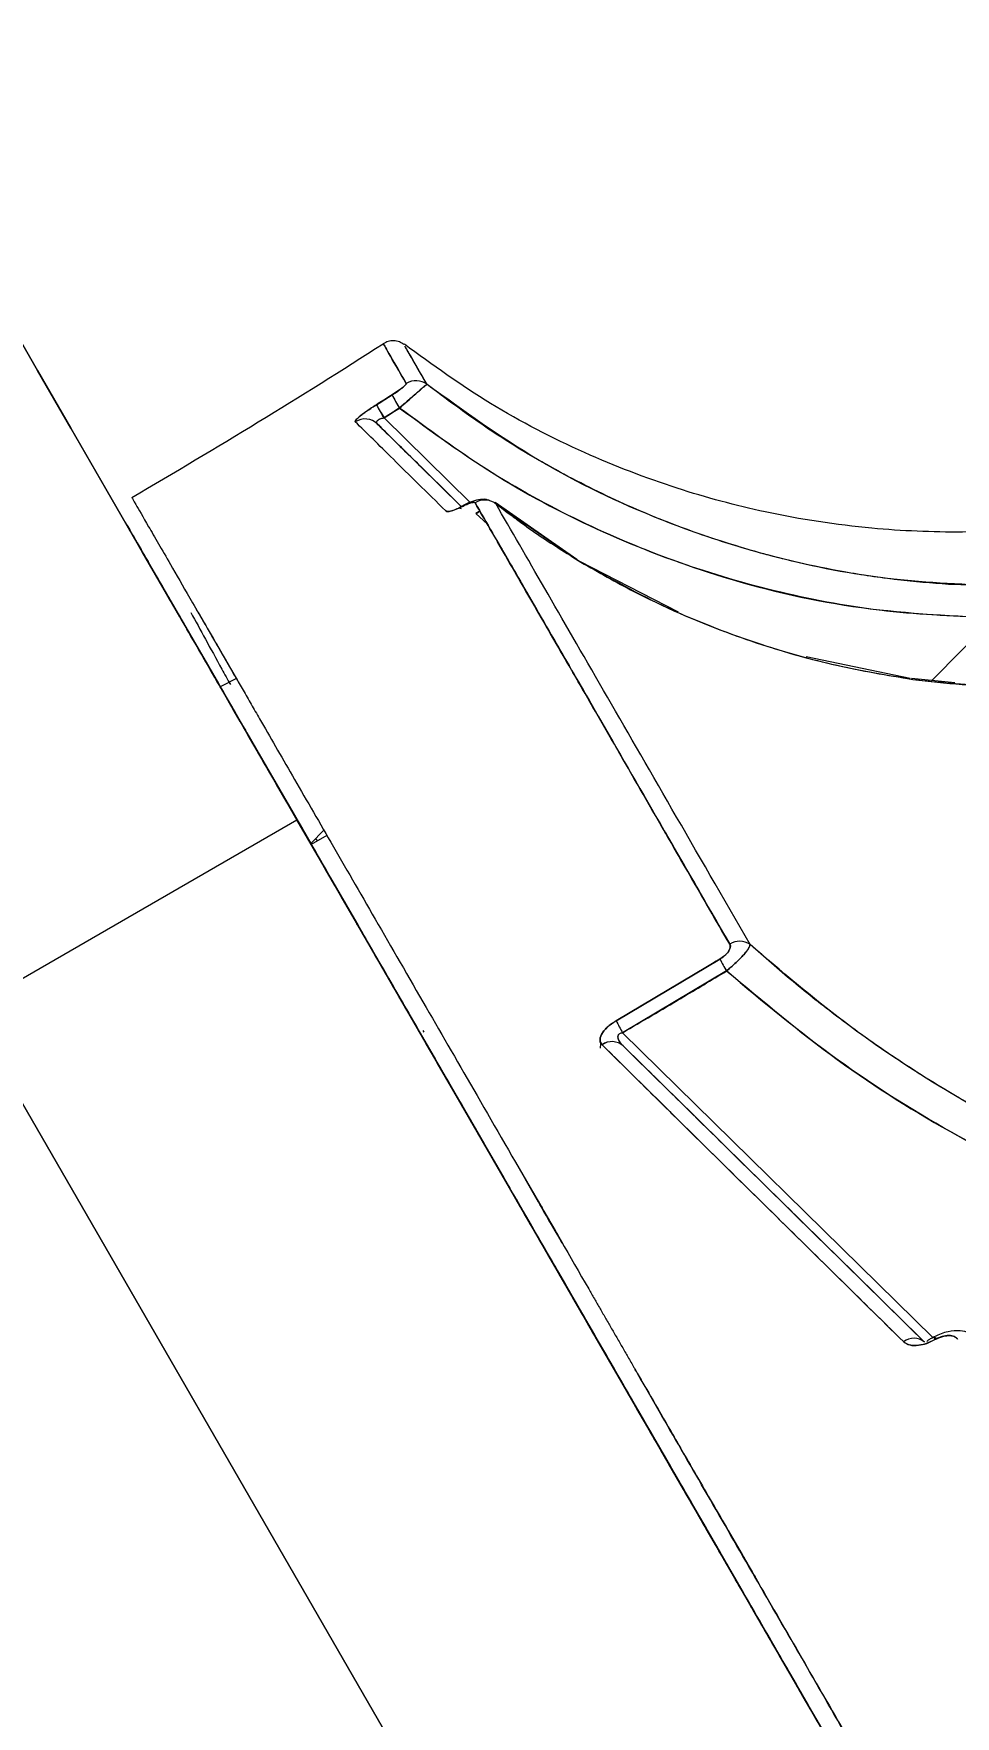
# Model space of a CAD drawing. Header units: millimetres. Extents: x -5713 to 5719, y -6024 to 5481.
# Drawn here: x 1349.4 to 1400.3, y 1042.3 to 1135.3 of the extents above; entities that cross this region are included whole.
import ezdxf

# ---------------------------------------------------------------- set-up
doc = ezdxf.new("R2010")
doc.units = ezdxf.units.MM
for name, color, linetype in [('DIKOM_ОБЪЕКТ', 7, 'Continuous'), ('DIKOM_РАЗМЕР_ЗОНА', 7, 'Continuous'), ('DIKOM_РАЗМЕР_ОБЪЕКТА', 7, 'Continuous')]:
    doc.layers.add(name, color=color, linetype=linetype)
doc.styles.add('style1', font='arial.ttf', dxfattribs={"width": 0.8})
doc.dimstyles.new('1-50', dxfattribs={"dimtxt": 300, "dimasz": 200, "dimexe": 100, "dimexo": 0, "dimgap": 100, "dimtad": 1, "dimdec": 0, "dimtxsty": 'style1', "dimcen": 0, "dimclrd": 7, "dimclre": 7, "dimadec": 1, "dimazin": 2, "dimtfac": 1, "dimtdec": 0, "dimtmove": 1, "dimatfit": 3, "dimfxl": 0, "dimlwd": 25, "dimlwe": 18, "dimarcsym": 0})

# ---------------------------------------------------------------- blocks, each defined once
blk = doc.blocks.new('*D16')
at = {"layer": 'Defpoints', "color": 0, "transparency": 16777216}
for p in [(2713.819, 2377.666), (-3598.036, -60.301), (-3598.036, -5183.864)]:
    blk.add_point(p, dxfattribs=at)
at = {"layer": 'DIKOM_РАЗМЕР_ОБЪЕКТА', "color": 7, "lineweight": 18, "transparency": 16777216}
for p, q in [((2713.819, 2377.666), (2713.819, -5283.864)), ((-3598.036, -60.301), (-3598.036, -5283.864))]:
    blk.add_line(p, q, dxfattribs=at)
at = {"layer": 'DIKOM_РАЗМЕР_ОБЪЕКТА', "color": 7, "lineweight": 25, "transparency": 16777216}
blk.add_line((2513.819, -5183.864), (-3398.036, -5183.864), dxfattribs=at)
at = {"layer": 'DIKOM_РАЗМЕР_ОБЪЕКТА', "color": 7, "transparency": 16777216}
for points in [[(-3398.036, -5150.531), (-3398.036, -5217.197), (-3598.036, -5183.864)], [(2513.819, -5150.531), (2513.819, -5217.197), (2713.819, -5183.864)]]:
    blk.add_solid(points, dxfattribs=at)
at = {"layer": 'DIKOM_РАЗМЕР_ОБЪЕКТА', "color": 0, "transparency": 16777216, "insert": (-444.935, -4930.59), "char_height": 300, "attachment_point": 5, "style": 'style1'}
blk.add_mtext('6300', dxfattribs=at)
blk = doc.blocks.new('*D15')
at = {"layer": 'Defpoints', "color": 0, "transparency": 16777216}
for p in [(-612.277, 3980.944), (4699.874, 3980.944), (684.191, -2271.385)]:
    blk.add_point(p, dxfattribs=at)
at = {"layer": 'DIKOM_РАЗМЕР_ОБЪЕКТА', "color": 7, "lineweight": 18, "transparency": 16777216}
for p, q in [((-612.277, 3980.944), (4799.874, 3980.944)), ((684.191, -2271.385), (4799.874, -2271.385))]:
    blk.add_line(p, q, dxfattribs=at)
at = {"layer": 'DIKOM_РАЗМЕР_ОБЪЕКТА', "color": 7, "lineweight": 25, "transparency": 16777216}
blk.add_line((4699.874, -2071.385), (4699.874, 3780.944), dxfattribs=at)
at = {"layer": 'DIKOM_РАЗМЕР_ОБЪЕКТА', "color": 7, "transparency": 16777216}
for points in [[(4666.541, 3780.944), (4733.208, 3780.944), (4699.874, 3980.944)], [(4666.541, -2071.385), (4733.208, -2071.385), (4699.874, -2271.385)]]:
    blk.add_solid(points, dxfattribs=at)
at = {"layer": 'DIKOM_РАЗМЕР_ОБЪЕКТА', "color": 0, "transparency": 16777216, "insert": (4446.702, 2209.877), "char_height": 300, "attachment_point": 5, "rotation": 90, "style": 'style1'}
blk.add_mtext('6250', dxfattribs=at)
blk = doc.blocks.new('*D14')
at = {"layer": 'Defpoints', "color": 0, "transparency": 16777216}
for p in [(3820.874, 1133.893), (-5713.043, -129.053), (3820.874, -5924.393)]:
    blk.add_point(p, dxfattribs=at)
at = {"layer": 'DIKOM_РАЗМЕР_ЗОНА', "color": 7, "lineweight": 18, "transparency": 16777216}
for p, q in [((3820.874, 1133.893), (3820.874, -6024.393)), ((-5713.043, -129.053), (-5713.043, -6024.393))]:
    blk.add_line(p, q, dxfattribs=at)
at = {"layer": 'DIKOM_РАЗМЕР_ЗОНА', "color": 7, "lineweight": 25, "transparency": 16777216}
blk.add_line((-5513.043, -5924.393), (3620.874, -5924.393), dxfattribs=at)
at = {"layer": 'DIKOM_РАЗМЕР_ЗОНА', "color": 7, "transparency": 16777216}
for points in [[(-5513.043, -5891.059), (-5513.043, -5957.726), (-5713.043, -5924.393)], [(3620.874, -5891.059), (3620.874, -5957.726), (3820.874, -5924.393)]]:
    blk.add_solid(points, dxfattribs=at)
at = {"layer": 'DIKOM_РАЗМЕР_ЗОНА', "color": 0, "transparency": 16777216, "insert": (-409.496, -5671.221), "char_height": 300, "attachment_point": 5, "style": 'style1'}
blk.add_mtext('9600', dxfattribs=at)
blk = doc.blocks.new('*D13')
at = {"layer": 'Defpoints', "color": 0, "transparency": 16777216}
for p in [(-612.242, 5480.945), (971.689, -4271.385), (5619.374, -4271.385)]:
    blk.add_point(p, dxfattribs=at)
at = {"layer": 'DIKOM_РАЗМЕР_ЗОНА', "color": 7, "lineweight": 18, "transparency": 16777216}
for p, q in [((-612.242, 5480.945), (5719.374, 5480.945)), ((971.689, -4271.385), (5719.374, -4271.385))]:
    blk.add_line(p, q, dxfattribs=at)
at = {"layer": 'DIKOM_РАЗМЕР_ЗОНА', "color": 7, "lineweight": 25, "transparency": 16777216}
blk.add_line((5619.374, 5280.945), (5619.374, -4071.385), dxfattribs=at)
at = {"layer": 'DIKOM_РАЗМЕР_ЗОНА', "color": 7, "transparency": 16777216}
for points in [[(5586.041, 5280.945), (5652.708, 5280.945), (5619.374, 5480.945)], [(5586.041, -4071.385), (5652.708, -4071.385), (5619.374, -4271.385)]]:
    blk.add_solid(points, dxfattribs=at)
at = {"layer": 'DIKOM_РАЗМЕР_ЗОНА', "color": 0, "transparency": 16777216, "insert": (5366.202, 2209.877), "char_height": 300, "attachment_point": 5, "rotation": 90, "style": 'style1'}
blk.add_mtext('9750', dxfattribs=at)

msp = doc.modelspace()

# ---------------------------------------------------------------- linework, layer by layer
at = {"layer": 'DIKOM_ОБЪЕКТ', "color": 7, "linetype": 'Continuous', "lineweight": 15}
for p, q in [((1370.753, 1038.073), (1320.753, 1124.675)), ((1369.199, 1115.36), (1369.544, 1115.589)), ((1369.5, 1115.559), (1369.199, 1115.36)), ((1369.199, 1115.36), (1368.34, 1114.819)), ((1368.34, 1114.819), (1369.199, 1115.36)), ((1368.34, 1114.819), (1368.634, 1115.004)), ((1368.755, 1114.094), (1369.616, 1114.637)), ((1369.616, 1114.636), (1368.755, 1114.094)), ((1368.968, 1115.214), (1369.199, 1115.36)), ((1369.616, 1114.637), (1369.322, 1114.451)), ((1369.604, 1114.657), (1369.616, 1114.637)), ((1373.044, 1109.178), (1368.394, 1113.748)), ((1373.044, 1109.178), (1368.394, 1113.748)), ((1368.986, 1114.24), (1368.755, 1114.094)), ((1368.755, 1114.094), (1373.516, 1109.416)), ((1368.755, 1114.094), (1368.755, 1114.094)), ((1374.882, 1109.386), (1374.839, 1109.405)), ((1374.87, 1109.373), (1374.936, 1109.349)), ((1379.41, 1106.265), (1374.892, 1109.404)), ((1374.936, 1109.349), (1379.644, 1106.115)), ((1374.021, 1108.92), (1373.84, 1108.797)), ((1374.473, 1108.208), (1373.84, 1108.797)), ((1374.463, 1108.226), (1373.84, 1108.797)), ((1373.883, 1108.828), (1374.048, 1108.946)), ((1374.016, 1108.924), (1374.02, 1108.92)), ((1375.053, 1107.204), (1375.053, 1107.204)), ((1385.033, 1103.356), (1379.577, 1106.149)), ((1379.63, 1106.134), (1379.644, 1106.115)), ((1358.412, 1103.444), (1358.381, 1103.497)), ((1399.055, 1099.568), (1402.464, 1103.037)), ((1397.854, 1099.688), (1392.102, 1100.879)), ((1360.592, 1099.674), (1359.701, 1099.217)), ((1380.54, 1099.638), (1380.539, 1099.638)), ((1380.539, 1099.638), (1380.539, 1099.638)), ((1400.322, 1099.439), (1397.925, 1099.683)), ((1345.753, 1081.374), (1363.939, 1091.874)), ((1763.939, 399.054), (1363.939, 1091.874)), ((1384.197, 1091.357), (1384.197, 1091.357)), ((1385.037, 1091.843), (1385.038, 1091.843)), ((1364.701, 1090.557), (1365.442, 1091.311)), ((1364.701, 1090.557), (1365.442, 1091.311)), ((1365.434, 1091.303), (1364.701, 1090.557)), ((1365.592, 1091.008), (1364.728, 1090.509)), ((1364.973, 1090.834), (1365.051, 1090.696)), ((1381.592, 1080.759), (1387.326, 1084.164)), ((1387.326, 1084.165), (1381.593, 1080.76)), ((1387.187, 1084.081), (1387.326, 1084.165)), ((1381.948, 1080.099), (1387.695, 1083.512)), ((1387.695, 1083.511), (1381.948, 1080.098)), ((1345.753, 1081.374), (1745.753, 388.554)), ((1369.927, 1081.506), (1370.755, 1080.072)), ((1370.528, 1080.463), (1370.76, 1080.061)), ((1370.905, 1080.225), (1370.961, 1080.124)), ((1381.593, 1080.76), (1381.77, 1080.864)), ((1370.754, 1080.071), (1371.599, 1078.607)), ((1370.754, 1080.071), (1371.464, 1078.842)), ((1371.21, 1079.284), (1382.224, 1060.207)), ((1371.244, 1079.223), (1372.162, 1077.633)), ((1380.721, 1079.25), (1380.738, 1079.498)), ((1384.879, 1075.422), (1380.813, 1079.426)), ((1381.949, 1080.098), (1381.948, 1080.099)), ((1381.948, 1080.098), (1399.106, 1063.238)), ((1398.642, 1062.992), (1381.983, 1079.363)), ((1398.642, 1062.992), (1381.983, 1079.363)), ((1377.303, 1070.724), (1376.555, 1072.02)), ((1382.678, 1059.42), (1383.523, 1057.956)), ((1382.679, 1059.419), (1388.485, 1049.363)), ((1383.593, 1057.834), (1383.133, 1058.631)), ((1384.149, 1056.872), (1384.477, 1056.303)), ((1389.349, 1049.861), (1388.479, 1051.367)), ((1388.479, 1051.367), (1389.349, 1049.861)), ((1389.353, 1049.863), (1388.482, 1051.37)), ((1389.348, 1049.861), (1389.352, 1049.863)), ((1389.352, 1049.863), (1389.352, 1049.863))]:
    msp.add_line(p, q, dxfattribs=at)
at = {"layer": 'DIKOM_ОБЪЕКТ', "color": 7, "linetype": 'Continuous', "lineweight": 15, "flags": 128}
for points in [[(1363.939, 1091.874), (1361.76, 1095.648), (1359.598, 1099.393), (1357.469, 1103.081), (1355.389, 1106.684), (1353.374, 1110.174), (1351.439, 1113.525), (1349.6, 1116.71), (1347.87, 1119.707), (1346.262, 1122.493), (1344.788, 1125.045), (1343.461, 1127.344), (1342.289, 1129.374), (1341.282, 1131.118), (1340.447, 1132.564), (1339.791, 1133.7), (1339.319, 1134.517), (1339.035, 1135.01), (1338.939, 1135.175)], [(1338.94, 1135.177), (1339.035, 1135.013), (1339.319, 1134.519), (1339.791, 1133.702), (1340.447, 1132.566), (1341.282, 1131.12), (1342.289, 1129.376), (1343.461, 1127.346), (1344.788, 1125.047), (1346.262, 1122.495), (1347.87, 1119.71), (1349.6, 1116.713), (1351.44, 1113.527), (1353.374, 1110.176), (1355.389, 1106.686), (1357.469, 1103.083), (1359.598, 1099.395), (1361.761, 1095.65), (1363.94, 1091.876)], [(1369.199, 1115.36), (1369.211, 1115.33), (1369.225, 1115.302)], [(1369.616, 1114.637), (1369.534, 1114.771), (1369.475, 1114.867)], [(1368.755, 1114.094), (1368.672, 1114.229), (1368.615, 1114.324)], [(1373.122, 1109.211), (1373.172, 1109.268), (1373.205, 1109.284)], [(1373.205, 1109.284), (1373.172, 1109.268), (1373.122, 1109.211)], [(1360.256, 1098.254), (1360.081, 1098.558), (1359.797, 1099.051), (1359.701, 1099.217), (1359.797, 1099.051), (1360.081, 1098.558), (1360.543, 1097.757), (1361.165, 1096.68), (1361.923, 1095.368), (1362.787, 1093.871), (1363.725, 1092.246), (1364.701, 1090.557)], [(1364.701, 1090.557), (1363.754, 1092.196), (1362.842, 1093.776), (1361.997, 1095.239), (1361.25, 1096.533), (1360.628, 1097.611), (1360.152, 1098.435), (1359.842, 1098.973), (1359.706, 1099.207), (1359.751, 1099.129), (1359.976, 1098.741), (1360.37, 1098.057), (1360.922, 1097.102), (1361.61, 1095.91), (1362.409, 1094.525), (1363.292, 1092.997), (1364.225, 1091.38), (1364.701, 1090.557)], [(1364.701, 1090.557), (1363.765, 1092.177), (1362.87, 1093.727), (1362.056, 1095.138), (1361.356, 1096.349), (1360.803, 1097.307), (1360.421, 1097.97), (1360.225, 1098.308), (1360.225, 1098.308), (1360.421, 1097.97), (1360.803, 1097.307), (1361.356, 1096.349), (1362.056, 1095.138), (1362.87, 1093.727), (1363.765, 1092.177), (1364.701, 1090.557)], [(1361.94, 1095.34), (1361.99, 1095.253), (1362.208, 1094.876), (1362.579, 1094.232), (1363.072, 1093.379), (1363.642, 1092.392), (1364.238, 1091.36), (1364.728, 1090.51)], [(1363.939, 1091.874), (1363.35, 1092.895), (1362.813, 1093.825), (1362.376, 1094.582), (1362.078, 1095.099), (1361.945, 1095.328), (1361.99, 1095.251), (1362.207, 1094.874), (1362.579, 1094.23), (1363.072, 1093.377), (1363.641, 1092.39), (1364.237, 1091.358), (1364.807, 1090.371), (1365.3, 1089.518), (1365.671, 1088.874), (1365.889, 1088.497), (1365.934, 1088.42), (1365.801, 1088.649), (1365.503, 1089.166), (1365.066, 1089.923), (1364.529, 1090.853), (1363.939, 1091.874)], [(1364.728, 1090.509), (1364.819, 1090.351), (1365.085, 1089.891), (1365.504, 1089.164), (1366.043, 1088.231), (1366.658, 1087.167), (1367.298, 1086.057), (1367.913, 1084.993), (1368.451, 1084.06), (1368.871, 1083.334), (1369.137, 1082.873), (1369.228, 1082.715)], [(1366.317, 1087.757), (1366.043, 1088.231), (1365.504, 1089.164), (1365.085, 1089.891), (1364.819, 1090.351), (1364.728, 1090.509)], [(1366.978, 1086.612), (1366.388, 1087.633), (1365.851, 1088.563), (1365.414, 1089.32), (1365.116, 1089.837), (1364.984, 1090.066), (1365.028, 1089.989), (1365.246, 1089.612), (1365.618, 1088.968), (1366.11, 1088.115), (1366.326, 1087.741)], [(1366.12, 1088.098), (1365.895, 1088.487), (1365.76, 1088.722), (1365.805, 1088.643), (1366.029, 1088.255), (1366.424, 1087.571), (1366.976, 1086.616), (1367.591, 1085.551)], [(1368.966, 1083.168), (1368.924, 1083.241), (1368.109, 1084.652), (1367.41, 1085.863), (1366.857, 1086.821), (1366.596, 1087.273)], [(1366.655, 1087.171), (1366.857, 1086.821), (1367.41, 1085.863), (1367.664, 1085.424)], [(1369.034, 1083.05), (1368.871, 1083.334), (1368.552, 1083.886)], [(1369.228, 1082.715), (1369.779, 1081.761), (1370.754, 1080.072)], [(1370.754, 1080.072), (1371.73, 1078.382), (1372.668, 1076.757), (1373.532, 1075.26), (1374.29, 1073.948), (1374.912, 1072.871), (1375.374, 1072.071), (1375.658, 1071.578), (1375.754, 1071.411), (1375.658, 1071.578), (1375.565, 1071.739)], [(1373.596, 1075.149), (1373.845, 1074.718), (1374.533, 1073.526), (1375.084, 1072.571), (1375.479, 1071.887), (1375.703, 1071.499), (1375.749, 1071.421), (1375.613, 1071.655), (1375.302, 1072.193), (1374.827, 1073.017), (1374.205, 1074.095), (1373.458, 1075.389), (1372.613, 1076.852), (1371.701, 1078.432), (1370.754, 1080.071)], [(1388.507, 1049.322), (1388.468, 1049.391), (1386.525, 1052.755), (1384.749, 1055.831), (1383.142, 1058.615), (1381.704, 1061.105), (1380.438, 1063.299), (1379.344, 1065.194), (1378.423, 1066.789), (1377.677, 1068.082), (1377.105, 1069.071), (1376.709, 1069.757), (1376.489, 1070.139), (1376.445, 1070.215), (1376.577, 1069.986), (1376.885, 1069.453), (1377.369, 1068.615), (1378.028, 1067.473), (1378.862, 1066.029), (1379.869, 1064.284), (1381.05, 1062.24), (1382.255, 1060.152)], [(1378.235, 1067.115), (1378.058, 1067.42), (1377.774, 1067.912), (1377.678, 1068.079), (1377.774, 1067.912), (1378.058, 1067.42), (1378.521, 1066.619), (1379.142, 1065.542), (1379.9, 1064.23), (1380.764, 1062.733), (1381.702, 1061.108), (1382.678, 1059.419)], [(1382.678, 1059.419), (1381.732, 1061.058), (1380.82, 1062.638), (1379.975, 1064.102), (1379.228, 1065.396), (1378.605, 1066.474), (1378.13, 1067.297), (1377.819, 1067.836), (1377.684, 1068.07), (1377.729, 1067.992), (1377.953, 1067.603), (1378.348, 1066.92), (1378.899, 1065.964), (1379.587, 1064.773), (1380.387, 1063.388), (1381.269, 1061.859), (1382.203, 1060.243), (1383.153, 1058.596), (1384.087, 1056.98), (1384.969, 1055.451), (1385.769, 1054.066), (1386.457, 1052.875), (1387.008, 1051.92), (1387.209, 1051.571)], [(1378.505, 1066.647), (1378.398, 1066.832), (1378.203, 1067.171), (1378.203, 1067.171), (1378.398, 1066.832), (1378.781, 1066.17), (1379.334, 1065.212), (1380.033, 1064.001), (1380.848, 1062.59), (1381.017, 1062.296)], [(1380.895, 1062.508), (1380.848, 1062.59), (1380.033, 1064.001), (1379.483, 1064.954)], [(1399.184, 1063.279), (1399.18, 1063.273), (1399.186, 1063.223), (1399.22, 1063.126)], [(1399.22, 1063.126), (1399.186, 1063.223), (1399.18, 1063.273), (1399.203, 1063.273), (1399.253, 1063.222), (1399.289, 1063.175)], [(1382.604, 1059.548), (1383.925, 1057.26), (1385.616, 1054.33), (1387.476, 1051.109), (1388.485, 1049.362)], [(1382.678, 1059.419), (1383.653, 1057.729), (1384.591, 1056.104), (1385.456, 1054.607), (1386.213, 1053.295), (1386.835, 1052.218), (1387.297, 1051.418), (1387.582, 1050.925), (1387.678, 1050.758), (1387.582, 1050.925), (1387.489, 1051.085)], [(1387.178, 1051.625), (1387.153, 1051.668), (1386.958, 1052.007), (1386.575, 1052.669), (1386.022, 1053.627), (1385.323, 1054.838), (1384.508, 1056.249), (1383.614, 1057.799), (1382.678, 1059.419)], [(1387.678, 1050.759), (1387.672, 1050.769), (1387.537, 1051.003), (1387.226, 1051.542), (1386.751, 1052.365), (1386.128, 1053.443), (1385.381, 1054.737), (1384.536, 1056.201), (1383.624, 1057.781), (1382.678, 1059.419)], [(1388.484, 1049.361), (1388.576, 1049.204), (1388.842, 1048.743), (1389.261, 1048.016), (1389.8, 1047.083), (1390.414, 1046.019), (1391.055, 1044.91), (1391.669, 1043.845), (1392.208, 1042.912), (1392.627, 1042.186), (1392.893, 1041.725), (1392.984, 1041.567)], [(1390.734, 1045.464), (1390.145, 1046.485), (1389.608, 1047.416), (1389.171, 1048.173), (1388.873, 1048.689), (1388.74, 1048.919), (1388.734, 1048.928)], [(1392.734, 1042), (1392.729, 1042.01), (1392.596, 1042.24), (1392.298, 1042.756), (1391.861, 1043.513), (1391.324, 1044.443), (1390.734, 1045.464)]]:
    msp.add_lwpolyline(points, dxfattribs=at)
at = {"layer": 'DIKOM_ОБЪЕКТ', "color": 7, "linetype": 'Continuous', "lineweight": 15}
for centre, radius, start, end in [((1168.939, 1429.625), 370, 300.15444, 302.67877), ((1370.526, 1115.145), 1, 52.59292, 122.71914), ((1374.411, 1117.814), 6.77, 206.25864, 213.33062), ((1374.412, 1117.815), 6.771, 206.25921, 213.33054), ((1375.33, 1118.415), 6.85, 206.48574, 213.47466), ((1367.699, 1113.037), 0.994, 45.64293, 122.4651), ((1374.334, 1108.549), 1.001, 53.07247, 122.84447), ((1388.424, 1084.151), 1.006, 55.0478, 123.35491), ((1397.261, 1089.342), 11.202, 207.52364, 211.35739), ((1397.26, 1089.34), 11.201, 207.52326, 211.35736), ((1390.992, 1085.396), 10.481, 206.25935, 210.36293), ((1390.993, 1085.397), 10.482, 206.25972, 210.36296), ((1381.36, 1078.677), 0.927, 47.77233, 126.1343), ((1381.36, 1078.676), 0.927, 47.7725, 126.13436), ((1398.059, 1062.312), 0.895, 49.47448, 129.52725)]:
    msp.add_arc(centre, radius, start, end, dxfattribs=at)
for points, knots in [([(1432.753, 1119.704), (1430.905, 1118.255), (1427.379, 1115.491), (1421.769, 1112.477), (1416.926, 1110.529), (1412.967, 1109.358), (1409.92, 1108.675), (1407.245, 1108.235), (1404.247, 1107.894), (1400.423, 1107.709), (1395.41, 1107.92), (1390.117, 1108.731), (1384.797, 1110.156), (1379.692, 1112.133), (1374.59, 1114.746), (1371.442, 1117.026), (1369.879, 1118.158)], [0, 0, 0, 0, 0.103419, 0.197316, 0.279787, 0.333326, 0.379297, 0.417455, 0.452869, 0.512357, 0.586184, 0.673823, 0.748025, 0.828721, 0.914978, 1, 1, 1, 1]), ([(1369.863, 1118.143), (1369.778, 1118.197), (1369.605, 1118.307), (1369.296, 1118.364), (1368.983, 1118.334), (1368.802, 1118.238), (1368.713, 1118.192)], [0, 0, 0, 0, 0.244036, 0.5, 0.755964, 1, 1, 1, 1]), ([(1368.752, 1118.125), (1368.741, 1118.143), (1368.693, 1118.227), (1369.025, 1117.652), (1369.665, 1116.542), (1369.986, 1115.986)], [0, 0, 0, 0, 0.119778, 0.55923, 1, 1, 1, 1]), ([(1369.986, 1115.986), (1369.611, 1116.635), (1368.892, 1117.882), (1368.786, 1118.065), (1368.735, 1118.153)], [0, 0, 0, 0, 0.520257, 1, 1, 1, 1]), ([(1371.134, 1115.939), (1370.855, 1116.423), (1370.297, 1117.39), (1369.923, 1118.038), (1369.915, 1118.051), (1369.913, 1118.056)], [0, 0, 0, 0, 0.40215, 0.803158, 1, 1, 1, 1]), ([(1371.134, 1115.939), (1370.761, 1116.585), (1370.072, 1117.78), (1369.963, 1117.969), (1369.913, 1118.056)], [0, 0, 0, 0, 0.540216, 1, 1, 1, 1]), ([(1369.986, 1115.986), (1369.979, 1115.963), (1369.964, 1115.916), (1369.755, 1115.74), (1369.485, 1115.544), (1369.294, 1115.421), (1369.199, 1115.36)], [0, 0, 0, 0, 0.280262, 0.559366, 0.779353, 1, 1, 1, 1]), ([(1369.199, 1115.36), (1369.308, 1115.43), (1369.47, 1115.535), (1369.66, 1115.672), (1369.783, 1115.766), (1369.881, 1115.847), (1369.974, 1115.937), (1369.981, 1115.967), (1369.986, 1115.986)], [0, 0, 0, 0, 0.250036, 0.375816, 0.500381, 0.625167, 0.750599, 1, 1, 1, 1]), ([(1369.616, 1114.636), (1369.826, 1114.822), (1370.249, 1115.198), (1370.743, 1115.627), (1371.052, 1115.886), (1371.107, 1115.922), (1371.134, 1115.939)], [0, 0, 0, 0, 0.27585, 0.55754, 0.780075, 1, 1, 1, 1]), ([(1371.134, 1115.939), (1371.101, 1115.917), (1371.034, 1115.872), (1370.677, 1115.57), (1370.186, 1115.142), (1369.806, 1114.805), (1369.616, 1114.636)], [0, 0, 0, 0, 0.249981, 0.499714, 0.749408, 1, 1, 1, 1]), ([(1402.69, 1104.794), (1400.565, 1104.888), (1396.318, 1105.075), (1390.053, 1106.361), (1383.654, 1108.478), (1377.202, 1111.557), (1373.16, 1114.476), (1371.134, 1115.939)], [0, 0, 0, 0, 0.186487, 0.372636, 0.56027, 0.779583, 1, 1, 1, 1]), ([(1402.69, 1104.794), (1401.786, 1104.815), (1399.93, 1104.857), (1397.094, 1105.12), (1394.314, 1105.528), (1391.562, 1106.09), (1388.807, 1106.806), (1385.574, 1107.848), (1381.992, 1109.288), (1378.092, 1111.244), (1374.448, 1113.447), (1372.178, 1115.154), (1371.134, 1115.939)], [0, 0, 0, 0, 0.079335, 0.162671, 0.249874, 0.326012, 0.409546, 0.50022, 0.624928, 0.749348, 0.884687, 1, 1, 1, 1]), ([(1368.34, 1114.819), (1368.152, 1114.697), (1367.776, 1114.454), (1367.373, 1114.147), (1367.163, 1113.947), (1367.164, 1113.899), (1367.165, 1113.876)], [0, 0, 0, 0, 0.279463, 0.558584, 0.778892, 1, 1, 1, 1]), ([(1367.165, 1113.876), (1367.166, 1113.904), (1367.167, 1113.945), (1367.301, 1114.077), (1367.444, 1114.199), (1367.629, 1114.34), (1367.846, 1114.495), (1368.086, 1114.658), (1368.255, 1114.765), (1368.34, 1114.819)], [0, 0, 0, 0, 0.249175, 0.374627, 0.499141, 0.623941, 0.749131, 0.873833, 1, 1, 1, 1]), ([(1369.199, 1115.36), (1369.039, 1115.259), (1368.753, 1115.078), (1368.466, 1114.898), (1368.34, 1114.819)], [0, 0, 0, 0, 0.56, 1, 1, 1, 1]), ([(1368.755, 1114.094), (1368.916, 1114.195), (1369.203, 1114.376), (1369.49, 1114.557), (1369.616, 1114.636)], [0, 0, 0, 0, 0.56, 1, 1, 1, 1]), ([(1369.616, 1114.637), (1369.813, 1114.812), (1370.028, 1115.003), (1370.202, 1115.155), (1370.217, 1115.167)], [0, 0, 0, 0, 0.915384, 1, 1, 1, 1]), ([(1370.16, 1115.117), (1370.14, 1115.1), (1369.976, 1114.956), (1369.784, 1114.786), (1369.616, 1114.637)], [0, 0, 0, 0, 0.12273, 1, 1, 1, 1]), ([(1402.464, 1103.037), (1400.487, 1103.115), (1396.526, 1103.27), (1390.673, 1104.348), (1384.984, 1106.014), (1379.536, 1108.309), (1374.354, 1111.135), (1371.195, 1113.469), (1369.616, 1114.636)], [0, 0, 0, 0, 0.166689, 0.33387, 0.501204, 0.667225, 0.833631, 1, 1, 1, 1]), ([(1369.616, 1114.636), (1371.398, 1113.331), (1374.949, 1110.728), (1380.838, 1107.667), (1387.394, 1105.177), (1394.643, 1103.427), (1399.858, 1103.167), (1402.464, 1103.037)], [0, 0, 0, 0, 0.187166, 0.373081, 0.560341, 0.780248, 1, 1, 1, 1]), ([(1372.171, 1108.945), (1371.141, 1109.96), (1369.103, 1111.967), (1367.806, 1113.244), (1367.165, 1113.876)], [0, 0, 0, 0, 0.505641, 1, 1, 1, 1]), ([(1368.394, 1113.748), (1368.377, 1113.769), (1368.344, 1113.809), (1368.343, 1113.879), (1368.384, 1113.944), (1368.456, 1113.996), (1368.573, 1114.054), (1368.681, 1114.078), (1368.755, 1114.094)], [0, 0, 0, 0, 0.186543, 0.355965, 0.512484, 0.626855, 0.744047, 1, 1, 1, 1]), ([(1368.394, 1113.748), (1368.37, 1113.78), (1368.336, 1113.825), (1368.354, 1113.896), (1368.388, 1113.945), (1368.448, 1113.991), (1368.532, 1114.034), (1368.637, 1114.07), (1368.714, 1114.086), (1368.755, 1114.094)], [0, 0, 0, 0, 0.275413, 0.392519, 0.499365, 0.611894, 0.729694, 0.857757, 1, 1, 1, 1]), ([(1368.394, 1113.748), (1369.038, 1113.115), (1370.249, 1111.925), (1372.154, 1110.052), (1373.046, 1109.176)], [0, 0, 0, 0, 0.532109, 1, 1, 1, 1]), ([(1373.046, 1109.176), (1372.042, 1110.163), (1370.151, 1112.021), (1368.955, 1113.196), (1368.394, 1113.748)], [0, 0, 0, 0, 0.53102, 1, 1, 1, 1]), ([(1354.803, 1109.695), (1354.847, 1109.618), (1354.936, 1109.463), (1355.669, 1108.194), (1356.728, 1106.361), (1357.988, 1104.177), (1358.972, 1102.473), (1359.71, 1101.195), (1360.109, 1100.505), (1360.524, 1099.786), (1360.955, 1099.038), (1361.404, 1098.262), (1362.275, 1096.752), (1363.683, 1094.314), (1365.806, 1090.637), (1368.264, 1086.379), (1370.967, 1081.698), (1373.896, 1076.625), (1376.898, 1071.426), (1379.129, 1067.562), (1380.385, 1065.385), (1380.702, 1064.837), (1381.021, 1064.285), (1381.342, 1063.727), (1381.667, 1063.165), (1381.994, 1062.598), (1382.324, 1062.027), (1382.823, 1061.163), (1383.582, 1059.848), (1384.702, 1057.908), (1386.124, 1055.446), (1387.865, 1052.429), (1389.95, 1048.818), (1392.398, 1044.579), (1395.235, 1039.664), (1398.163, 1034.593), (1401.122, 1029.468), (1404.048, 1024.4), (1406.441, 1020.256), (1408.193, 1017.222), (1409.212, 1015.457), (1410.256, 1013.648), (1411.326, 1011.796), (1412.421, 1009.899), (1413.543, 1007.956), (1414.691, 1005.967), (1417.554, 1001.009), (1422.15, 993.049), (1428.558, 981.949), (1434.921, 970.928), (1441.202, 960.049), (1447.373, 949.362), (1453.391, 938.937), (1457.411, 931.976), (1459.37, 928.581)], [0, 0, 0, 0, 0.044823, 0.090408, 0.136755, 0.167763, 0.199103, 0.207367, 0.215653, 0.223962, 0.232293, 0.240648, 0.249025, 0.279393, 0.311249, 0.344592, 0.379422, 0.411304, 0.444337, 0.474359, 0.477356, 0.480362, 0.483376, 0.486398, 0.48943, 0.49247, 0.495518, 0.498575, 0.506202, 0.516233, 0.528669, 0.543639, 0.561052, 0.580908, 0.603208, 0.627951, 0.647649, 0.668662, 0.690988, 0.697817, 0.70476, 0.711817, 0.718988, 0.726273, 0.733673, 0.741186, 0.748814, 0.789423, 0.828457, 0.865916, 0.9018, 0.936109, 0.968842, 1, 1, 1, 1]), ([(1372.171, 1108.945), (1372.209, 1108.929), (1372.285, 1108.897), (1372.596, 1108.965), (1372.923, 1109.118), (1373.122, 1109.211)], [0, 0, 0, 0, 0.281519, 0.562274, 1, 1, 1, 1]), ([(1373.122, 1109.211), (1373.006, 1109.155), (1372.776, 1109.041), (1372.489, 1108.941), (1372.269, 1108.899), (1372.204, 1108.93), (1372.171, 1108.945)], [0, 0, 0, 0, 0.249597, 0.499487, 0.74951, 1, 1, 1, 1]), ([(1373.156, 1109.259), (1373.122, 1109.241), (1373.041, 1109.2), (1372.965, 1109.159), (1372.923, 1109.137), (1372.931, 1109.129), (1372.931, 1109.129)], [0, 0, 0, 0, 0.270066, 0.64627, 0.99833, 1, 1, 1, 1]), ([(1372.935, 1109.125), (1372.938, 1109.119), (1372.944, 1109.106), (1372.997, 1109.086), (1373.027, 1109.076)], [0, 0, 0, 0, 0.448224, 1, 1, 1, 1]), ([(1373.122, 1109.211), (1373.214, 1109.257), (1373.4, 1109.348), (1373.605, 1109.413), (1373.742, 1109.43), (1373.775, 1109.404), (1373.791, 1109.39)], [0, 0, 0, 0, 0.278996, 0.558352, 0.778598, 1, 1, 1, 1]), ([(1373.791, 1109.39), (1373.772, 1109.405), (1373.732, 1109.433), (1373.577, 1109.406), (1373.371, 1109.334), (1373.205, 1109.252), (1373.122, 1109.211)], [0, 0, 0, 0, 0.250935, 0.500485, 0.750313, 1, 1, 1, 1]), ([(1374.58, 1109.52), (1374.558, 1109.53), (1374.405, 1109.602), (1374.086, 1109.581), (1373.649, 1109.492), (1373.354, 1109.354), (1373.204, 1109.284)], [0, 0, 0, 0, 0.050591, 0.355447, 0.671813, 1, 1, 1, 1]), ([(1373.791, 1109.39), (1374.423, 1108.295), (1375.685, 1106.109), (1377.972, 1102.146), (1380.701, 1097.415), (1383.935, 1091.81), (1386.558, 1087.266), (1387.87, 1084.991)], [0, 0, 0, 0, 0.187019, 0.373556, 0.559898, 0.779649, 1, 1, 1, 1]), ([(1387.87, 1084.991), (1386.831, 1086.792), (1384.792, 1090.325), (1382.102, 1094.988), (1379.641, 1099.253), (1377.43, 1103.085), (1375.44, 1106.533), (1374.336, 1108.447), (1373.791, 1109.39)], [0, 0, 0, 0, 0.173342, 0.340008, 0.5, 0.6711, 0.837766, 1, 1, 1, 1]), ([(1389, 1084.975), (1387.521, 1087.538), (1384.565, 1092.662), (1380.812, 1099.166), (1377.517, 1104.877), (1375.798, 1107.856), (1374.936, 1109.349)], [0, 0, 0, 0, 0.249319, 0.498607, 0.748583, 1, 1, 1, 1]), ([(1374.936, 1109.349), (1375.215, 1109.135), (1375.567, 1108.864), (1375.943, 1108.586), (1376.041, 1108.514), (1376.068, 1108.495), (1376.076, 1108.489), (1376.463, 1108.205), (1377.628, 1107.372), (1378.838, 1106.618), (1379.644, 1106.115)], [0, 0, 0, 0, 0.184729, 0.232448, 0.245057, 0.248543, 0.249581, 0.250149, 0.500127, 1, 1, 1, 1]), ([(1364.817, 1090.355), (1364.021, 1091.734), (1362.182, 1094.919), (1359.914, 1098.848), (1357.892, 1102.349), (1356.359, 1105.005), (1355.254, 1106.918), (1354.588, 1108.073), (1354.36, 1108.468), (1354.606, 1108.041), (1355.356, 1106.742), (1356.596, 1104.593), (1358.323, 1101.602), (1360.539, 1097.764), (1363.194, 1093.167), (1366.253, 1087.867), (1369.674, 1081.941), (1373.496, 1075.322), (1377.705, 1068.031), (1382.393, 1059.912), (1387.584, 1050.92), (1393.312, 1040.999), (1399.468, 1030.337), (1406.021, 1018.988), (1412.932, 1007.016), (1420.038, 994.709), (1427.312, 982.11), (1434.733, 969.256), (1442.452, 955.887), (1450.441, 942.048), (1455.982, 932.452), (1458.756, 927.646)], [0, 0, 0, 0, 0.027312, 0.063113, 0.096771, 0.130405, 0.164086, 0.197886, 0.231879, 0.267924, 0.303758, 0.339469, 0.37514, 0.410857, 0.446705, 0.480703, 0.51469, 0.548487, 0.582166, 0.6158, 0.651501, 0.687314, 0.723328, 0.759402, 0.795258, 0.830979, 0.864613, 0.898273, 0.932031, 0.96596, 1, 1, 1, 1]), ([(1397.996, 1099.632), (1398.906, 1099.525), (1400.768, 1099.306), (1403.58, 1099.25), (1406.774, 1099.416), (1410.315, 1099.936), (1413.615, 1100.774), (1416.388, 1101.727), (1418.621, 1102.656), (1420.573, 1103.615), (1422.215, 1104.537), (1423.633, 1105.428), (1424.878, 1106.309), (1425.786, 1107.05), (1426.342, 1107.58), (1426.786, 1108.083), (1426.961, 1108.47), (1426.744, 1108.646), (1426.403, 1108.672), (1425.909, 1108.608), (1425.004, 1108.414), (1423.464, 1107.985), (1421.268, 1107.362), (1418.478, 1106.633), (1415.108, 1105.891), (1411.133, 1105.261), (1406.986, 1104.848), (1404.125, 1104.812), (1402.69, 1104.794)], [0, 0, 0, 0, 0.039861, 0.081488, 0.125196, 0.185736, 0.249768, 0.291372, 0.333518, 0.374847, 0.407295, 0.437322, 0.471007, 0.500113, 0.516586, 0.531636, 0.563011, 0.578489, 0.594469, 0.609562, 0.626023, 0.66573, 0.708437, 0.750962, 0.813115, 0.875604, 0.937643, 1, 1, 1, 1]), ([(1397.996, 1099.632), (1399.401, 1099.484), (1402.211, 1099.188), (1406.288, 1099.357), (1410.173, 1099.908), (1413.847, 1100.828), (1417.3, 1102.053), (1420.511, 1103.544), (1423.424, 1105.24), (1425.503, 1106.762), (1426.644, 1107.87), (1427.054, 1108.536), (1426.655, 1108.612), (1426.46, 1108.649)], [0, 0, 0, 0, 0.104307, 0.208479, 0.313022, 0.416898, 0.521361, 0.626921, 0.732371, 0.839131, 0.892847, 0.94758, 1, 1, 1, 1]), ([(1375.053, 1107.204), (1375.192, 1106.963), (1375.901, 1105.735), (1377.415, 1103.11), (1378.935, 1100.477), (1379.699, 1099.153)], [0, 0, 0, 0, 0.108132, 0.551709, 1, 1, 1, 1]), ([(1379.699, 1099.153), (1379.432, 1099.615), (1378.101, 1101.922), (1376.521, 1104.66), (1375.406, 1106.592), (1375.053, 1107.204)], [0, 0, 0, 0, 0.146366, 0.729897, 1, 1, 1, 1]), ([(1379.644, 1106.115), (1381.235, 1105.228), (1384.428, 1103.449), (1389.205, 1101.631), (1393.74, 1100.339), (1396.58, 1099.867), (1397.996, 1099.632)], [0, 0, 0, 0, 0.279048, 0.560201, 0.780755, 1, 1, 1, 1]), ([(1379.644, 1106.115), (1380.613, 1105.559), (1382.524, 1104.465), (1385.478, 1103.094), (1389.012, 1101.714), (1393.163, 1100.452), (1396.398, 1099.903), (1397.996, 1099.632)], [0, 0, 0, 0, 0.171259, 0.337693, 0.498651, 0.752498, 1, 1, 1, 1]), ([(1358.383, 1103.495), (1358.51, 1103.274), (1359.109, 1102.236), (1359.969, 1100.747), (1360.646, 1099.574)], [0, 0, 0, 0, 0.212599, 1, 1, 1, 1]), ([(1358.071, 1103.335), (1358.6, 1102.363), (1359.251, 1101.167), (1360.098, 1099.632), (1360.257, 1099.344)], [0, 0, 0, 0, 0.812443, 1, 1, 1, 1]), ([(1384.197, 1091.358), (1384.399, 1091.008), (1385.53, 1089.048), (1386.815, 1086.822), (1387.87, 1084.992)], [0, 0, 0, 0, 0.17815, 1, 1, 1, 1]), ([(1387.87, 1084.992), (1386.728, 1086.972), (1385.441, 1089.202), (1384.323, 1091.14), (1384.197, 1091.358)], [0, 0, 0, 0, 0.887801, 1, 1, 1, 1]), ([(1365.895, 1088.488), (1366.666, 1087.152), (1368.623, 1083.763), (1372.372, 1077.269), (1377.049, 1069.168), (1382.253, 1060.154), (1387.948, 1050.29), (1394.137, 1039.571), (1400.802, 1028.027), (1407.917, 1015.703), (1415.442, 1002.668), (1423.347, 988.978), (1431.629, 974.633), (1440.294, 959.624), (1449.314, 944.002), (1455.603, 933.108), (1458.756, 927.646)], [0, 0, 0, 0, 0.047732, 0.121107, 0.194096, 0.267136, 0.340326, 0.413467, 0.486945, 0.560544, 0.633754, 0.706704, 0.779605, 0.852744, 0.926169, 1, 1, 1, 1]), ([(1366.344, 1087.71), (1366.391, 1087.629), (1366.472, 1087.488), (1366.971, 1086.625), (1367.548, 1085.624), (1368.27, 1084.374), (1369.317, 1082.56), (1370.188, 1081.052), (1370.754, 1080.071)], [0, 0, 0, 0, 0.184096, 0.322383, 0.463604, 0.604826, 0.743113, 1, 1, 1, 1]), ([(1370.754, 1080.071), (1370.188, 1081.051), (1369.318, 1082.559), (1368.269, 1084.376), (1367.552, 1085.618), (1366.957, 1086.648), (1366.698, 1087.096), (1366.57, 1087.318)], [0, 0, 0, 0, 0.31485, 0.484339, 0.657425, 0.830511, 1, 1, 1, 1]), ([(1387.87, 1084.991), (1387.889, 1084.934), (1387.927, 1084.82), (1387.817, 1084.584), (1387.601, 1084.348), (1387.418, 1084.225), (1387.326, 1084.164)], [0, 0, 0, 0, 0.280608, 0.560202, 0.779604, 1, 1, 1, 1]), ([(1387.326, 1084.164), (1387.379, 1084.198), (1387.485, 1084.266), (1387.624, 1084.381), (1387.74, 1084.501), (1387.855, 1084.658), (1387.924, 1084.841), (1387.888, 1084.941), (1387.87, 1084.991)], [0, 0, 0, 0, 0.127023, 0.251168, 0.375045, 0.501117, 0.750636, 1, 1, 1, 1]), ([(1389, 1084.975), (1388.984, 1084.912), (1388.953, 1084.786), (1388.671, 1084.425), (1388.24, 1083.979), (1387.876, 1083.667), (1387.695, 1083.511)], [0, 0, 0, 0, 0.250118, 0.499876, 0.749703, 1, 1, 1, 1]), ([(1387.695, 1083.511), (1387.904, 1083.692), (1388.323, 1084.053), (1388.746, 1084.512), (1388.969, 1084.823), (1388.99, 1084.925), (1389, 1084.975)], [0, 0, 0, 0, 0.288729, 0.576275, 0.793446, 1, 1, 1, 1]), ([(1387.87, 1084.992), (1387.899, 1084.946), (1387.928, 1084.9), (1387.901, 1084.83), (1387.901, 1084.83)], [0, 0, 0, 0, 0.999343, 1, 1, 1, 1]), ([(1430.953, 1068.187), (1428.784, 1068.207), (1424.454, 1068.248), (1418.039, 1069.364), (1411.79, 1071.152), (1405.663, 1073.661), (1399.768, 1076.831), (1394.123, 1080.585), (1390.708, 1083.511), (1389, 1084.975)], [0, 0, 0, 0, 0.139726, 0.279001, 0.419542, 0.560351, 0.707673, 0.853783, 1, 1, 1, 1]), ([(1430.953, 1068.187), (1429.668, 1068.178), (1427.088, 1068.161), (1423.212, 1068.522), (1419.721, 1069.092), (1416.573, 1069.811), (1413.838, 1070.582), (1411.088, 1071.504), (1408.322, 1072.58), (1405.461, 1073.856), (1402.609, 1075.304), (1399.545, 1077.051), (1396.63, 1078.928), (1393.822, 1080.955), (1391.361, 1082.892), (1389.785, 1084.283), (1389, 1084.975)], [0, 0, 0, 0, 0.082791, 0.166266, 0.251024, 0.311387, 0.375123, 0.435012, 0.499308, 0.567508, 0.6382, 0.706905, 0.796492, 0.86334, 0.931962, 1, 1, 1, 1]), ([(1387.326, 1084.164), (1386.26, 1083.522), (1384.356, 1082.374), (1382.437, 1081.252), (1381.592, 1080.759)], [0, 0, 0, 0, 0.559999, 1, 1, 1, 1]), ([(1381.948, 1080.098), (1383.025, 1080.728), (1384.948, 1081.854), (1386.855, 1083.005), (1387.695, 1083.511)], [0, 0, 0, 0, 0.559999, 1, 1, 1, 1]), ([(1387.695, 1083.511), (1389.7, 1081.83), (1393.714, 1078.465), (1400.417, 1074.275), (1406.962, 1071.111), (1413.214, 1068.895), (1418.999, 1067.478), (1424.907, 1066.621), (1428.883, 1066.626), (1430.878, 1066.629)], [0, 0, 0, 0, 0.165645, 0.331521, 0.499002, 0.624716, 0.750014, 0.874625, 1, 1, 1, 1]), ([(1430.878, 1066.629), (1428.887, 1066.626), (1424.918, 1066.621), (1419.021, 1067.474), (1413.246, 1068.886), (1407.022, 1071.087), (1400.479, 1074.24), (1393.757, 1078.43), (1389.714, 1081.819), (1387.695, 1083.511)], [0, 0, 0, 0, 0.125155, 0.249525, 0.374576, 0.500049, 0.666095, 0.833249, 1, 1, 1, 1]), ([(1374.368, 1073.812), (1373.935, 1074.562), (1372.054, 1077.821), (1370.457, 1080.587), (1369.228, 1082.715)], [0, 0, 0, 0, 0.230183, 1, 1, 1, 1]), ([(1381.592, 1080.759), (1381.415, 1080.64), (1381.059, 1080.404), (1380.744, 1079.988), (1380.661, 1079.646), (1380.763, 1079.498), (1380.813, 1079.425)], [0, 0, 0, 0, 0.249741, 0.499174, 0.750247, 1, 1, 1, 1]), ([(1380.813, 1079.425), (1380.762, 1079.498), (1380.661, 1079.645), (1380.731, 1079.934), (1380.9, 1080.193), (1381.087, 1080.395), (1381.322, 1080.59), (1381.502, 1080.702), (1381.592, 1080.759)], [0, 0, 0, 0, 0.248293, 0.498044, 0.625005, 0.748636, 0.873864, 1, 1, 1, 1]), ([(1380.813, 1079.426), (1382.03, 1078.228), (1383.343, 1076.934), (1384.773, 1075.526), (1384.879, 1075.422)], [0, 0, 0, 0, 0.925939, 1, 1, 1, 1]), ([(1380.813, 1079.425), (1382.235, 1078.025), (1385.077, 1075.225), (1390.544, 1069.842), (1394.855, 1065.597), (1397.49, 1063.003)], [0, 0, 0, 0, 0.280106, 0.559986, 1, 1, 1, 1]), ([(1397.49, 1063.003), (1396.232, 1064.241), (1393.777, 1066.658), (1390.291, 1070.091), (1386.966, 1073.365), (1383.79, 1076.493), (1381.793, 1078.46), (1380.813, 1079.425)], [0, 0, 0, 0, 0.207436, 0.40497, 0.603836, 0.805731, 1, 1, 1, 1]), ([(1381.983, 1079.363), (1381.881, 1079.474), (1381.751, 1079.617), (1381.689, 1079.823), (1381.69, 1079.926), (1381.732, 1080.007), (1381.797, 1080.057), (1381.868, 1080.086), (1381.921, 1080.094), (1381.948, 1080.098)], [0, 0, 0, 0, 0.470853, 0.600382, 0.710225, 0.804348, 0.864481, 0.928431, 1, 1, 1, 1]), ([(1381.983, 1079.363), (1381.875, 1079.481), (1381.736, 1079.633), (1381.684, 1079.855), (1381.699, 1079.952), (1381.745, 1080.017), (1381.799, 1080.057), (1381.869, 1080.086), (1381.921, 1080.094), (1381.948, 1080.098)], [0, 0, 0, 0, 0.49828, 0.639406, 0.749003, 0.808029, 0.866283, 0.928878, 1, 1, 1, 1]), ([(1381.983, 1079.363), (1384.541, 1076.849), (1389.661, 1071.817), (1395.646, 1065.936), (1398.641, 1062.993)], [0, 0, 0, 0, 0.499497, 1, 1, 1, 1]), ([(1398.641, 1062.993), (1396.953, 1064.652), (1393.578, 1067.968), (1387.923, 1073.525), (1384.237, 1077.148), (1381.983, 1079.363)], [0, 0, 0, 0, 0.280103, 0.559983, 1, 1, 1, 1]), ([(1375.138, 1072.479), (1375.199, 1072.373), (1375.305, 1072.189), (1375.21, 1072.354), (1375.169, 1072.424)], [0, 0, 0, 0, 0.578955, 1, 1, 1, 1]), ([(1376.555, 1072.02), (1377.081, 1071.11), (1377.733, 1069.981), (1378.479, 1068.688), (1378.624, 1068.437)], [0, 0, 0, 0, 0.805606, 1, 1, 1, 1]), ([(1377.765, 1067.929), (1377.485, 1068.414), (1376.749, 1069.689), (1376.129, 1070.761), (1375.846, 1071.253), (1376.12, 1070.778), (1376.738, 1069.707), (1377.478, 1068.425), (1377.765, 1067.929)], [0, 0, 0, 0, 0.116854, 0.307363, 0.498006, 0.689272, 0.879579, 1, 1, 1, 1]), ([(1388.563, 1049.225), (1388.078, 1050.066), (1386.215, 1053.293), (1383.608, 1057.808), (1380.777, 1062.711), (1378.623, 1066.443), (1377.079, 1069.116), (1376.147, 1070.732), (1375.833, 1071.275), (1376.154, 1070.719), (1377.121, 1069.044), (1378.721, 1066.273), (1380.94, 1062.43), (1383.819, 1057.444), (1386.348, 1053.063), (1388.095, 1050.036), (1388.484, 1049.362)], [0, 0, 0, 0, 0.02826, 0.108428, 0.188055, 0.265984, 0.343896, 0.422048, 0.500704, 0.580784, 0.660347, 0.739671, 0.819027, 0.898684, 0.977448, 1, 1, 1, 1]), ([(1378.628, 1068.439), (1378.601, 1068.486), (1378.056, 1069.429), (1377.561, 1070.287), (1377.177, 1070.952), (1377.572, 1070.267), (1378.07, 1069.404), (1378.616, 1068.459), (1378.628, 1068.439)], [0, 0, 0, 0, 0.01263, 0.255143, 0.49922, 0.747716, 0.994607, 1, 1, 1, 1]), ([(1378.628, 1068.439), (1378.507, 1068.649), (1377.962, 1069.592), (1377.467, 1070.45), (1377.36, 1070.635), (1377.307, 1070.727)], [0, 0, 0, 0, 0.12583, 0.566169, 1, 1, 1, 1]), ([(1378.624, 1068.437), (1378.619, 1068.445), (1378.2, 1069.172), (1377.827, 1069.817), (1377.459, 1070.454)], [0, 0, 0, 0, 0.011833, 1, 1, 1, 1]), ([(1377.85, 1067.78), (1377.903, 1067.689), (1378.038, 1067.455), (1378.472, 1066.703), (1379.116, 1065.588), (1379.917, 1064.2), (1380.813, 1062.649), (1381.745, 1061.035), (1382.373, 1059.947), (1382.678, 1059.419)], [0, 0, 0, 0, 0.097901, 0.250583, 0.406505, 0.562427, 0.715109, 0.861697, 1, 1, 1, 1]), ([(1382.678, 1059.419), (1382.373, 1059.947), (1381.745, 1061.035), (1380.813, 1062.649), (1379.917, 1064.2), (1379.116, 1065.589), (1378.474, 1066.7), (1378.057, 1067.422), (1377.932, 1067.639), (1377.89, 1067.712)], [0, 0, 0, 0, 0.141357, 0.291181, 0.447234, 0.606599, 0.765964, 0.922017, 1, 1, 1, 1]), ([(1401.447, 1063.314), (1401.336, 1063.383), (1401.082, 1063.542), (1400.579, 1063.638), (1400.04, 1063.6), (1399.549, 1063.463), (1399.307, 1063.34), (1399.182, 1063.277)], [0, 0, 0, 0, 0.174329, 0.400801, 0.67682, 0.833246, 1, 1, 1, 1]), ([(1397.49, 1063.003), (1397.592, 1062.934), (1397.798, 1062.798), (1398.269, 1062.793), (1398.76, 1062.9), (1399.067, 1063.051), (1399.22, 1063.126)], [0, 0, 0, 0, 0.279502, 0.559696, 0.780207, 1, 1, 1, 1]), ([(1399.22, 1063.126), (1399.045, 1063.042), (1398.695, 1062.873), (1398.191, 1062.787), (1397.759, 1062.816), (1397.579, 1062.941), (1397.49, 1063.003)], [0, 0, 0, 0, 0.250023, 0.500454, 0.750725, 1, 1, 1, 1]), ([(1399.182, 1063.277), (1399.141, 1063.256), (1399.057, 1063.212), (1398.917, 1063.146), (1398.797, 1063.083), (1398.786, 1063.025), (1398.78, 1062.997)], [0, 0, 0, 0, 0.152991, 0.315286, 0.662463, 1, 1, 1, 1]), ([(1399.22, 1063.126), (1399.369, 1063.195), (1399.668, 1063.334), (1400.052, 1063.367), (1400.336, 1063.307), (1400.429, 1063.201), (1400.475, 1063.148)], [0, 0, 0, 0, 0.278882, 0.558369, 0.778837, 1, 1, 1, 1]), ([(1400.475, 1063.148), (1400.421, 1063.207), (1400.312, 1063.325), (1399.997, 1063.369), (1399.683, 1063.32), (1399.416, 1063.228), (1399.285, 1063.16), (1399.22, 1063.126)], [0, 0, 0, 0, 0.250025, 0.499448, 0.749226, 0.876078, 1, 1, 1, 1]), ([(1382.678, 1059.419), (1382.557, 1059.627), (1382.107, 1060.407), (1381.774, 1060.984), (1381.53, 1061.406)], [0, 0, 0, 0, 0.267603, 1, 1, 1, 1]), ([(1459.37, 928.581), (1456.422, 933.688), (1450.536, 943.882), (1442.07, 958.546), (1433.91, 972.679), (1426.085, 986.232), (1418.589, 999.215), (1411.56, 1011.389), (1404.981, 1022.784), (1398.862, 1033.383), (1393.09, 1043.381), (1387.75, 1052.63), (1384.266, 1058.663), (1382.683, 1061.406), (1382.628, 1061.501)], [0, 0, 0, 0, 0.093673, 0.18699, 0.279835, 0.372433, 0.465004, 0.557765, 0.645602, 0.73393, 0.82195, 0.909532, 0.996865, 1, 1, 1, 1]), ([(1382.678, 1059.419), (1382.983, 1058.89), (1383.611, 1057.802), (1384.543, 1056.188), (1385.439, 1054.637), (1386.24, 1053.248), (1386.882, 1052.137), (1387.298, 1051.416), (1387.424, 1051.198), (1387.466, 1051.125)], [0, 0, 0, 0, 0.141356, 0.291179, 0.447231, 0.606595, 0.765958, 0.92201, 1, 1, 1, 1]), ([(1387.634, 1050.834), (1387.625, 1050.851), (1387.594, 1050.904), (1387.346, 1051.333), (1386.89, 1052.123), (1386.238, 1053.252), (1385.439, 1054.636), (1384.543, 1056.188), (1383.611, 1057.802), (1382.983, 1058.89), (1382.678, 1059.419)], [0, 0, 0, 0, 0.059366, 0.190849, 0.3278, 0.467656, 0.607513, 0.744463, 0.875947, 1, 1, 1, 1]), ([(1388.482, 1051.37), (1388.544, 1051.263), (1388.795, 1050.828), (1389.113, 1050.278), (1389.352, 1049.863)], [0, 0, 0, 0, 0.245531, 1, 1, 1, 1]), ([(1389.353, 1049.863), (1389.145, 1050.222), (1388.847, 1050.738), (1388.567, 1051.223), (1388.482, 1051.37)], [0, 0, 0, 0, 0.695421, 1, 1, 1, 1]), ([(1388.482, 1051.37), (1388.561, 1051.233), (1388.82, 1050.784), (1389.134, 1050.24), (1389.352, 1049.863)], [0, 0, 0, 0, 0.305234, 1, 1, 1, 1]), ([(1388.484, 1049.361), (1388.46, 1049.404), (1388.138, 1049.961), (1387.878, 1050.412), (1387.638, 1050.828)], [0, 0, 0, 0, 0.075584, 1, 1, 1, 1]), ([(1392.43, 1042.528), (1392.396, 1042.586), (1392.267, 1042.809), (1391.974, 1043.318), (1391.454, 1044.217), (1390.734, 1045.465), (1390.016, 1046.709), (1389.492, 1047.616), (1389.132, 1048.24), (1388.841, 1048.743), (1388.561, 1049.229), (1388.514, 1049.309), (1388.484, 1049.361)], [0, 0, 0, 0, 0.030404, 0.115495, 0.198818, 0.353602, 0.508387, 0.59171, 0.676801, 0.761893, 0.845216, 1, 1, 1, 1])]:
    msp.add_open_spline(points, degree=3, knots=knots, dxfattribs=at)

# ---------------------------------------------------------------- dimensions: what is measured, and where the dimension line sits
at = {"layer": 'DIKOM_РАЗМЕР_ЗОНА'}
dim = msp.add_linear_dim(base=(5619.374, -4271.385), p1=(-612.242, 5480.945), p2=(971.689, -4271.385), angle=90, text='9750', dimstyle='1-50', override={"dimscale": 1, "dimtix": 0, "dimtofl": 1, "dimtmove": 1, "dimatfit": 3}, dxfattribs=at)
dim.commit()
dim.dimension.update_dxf_attribs({"geometry": '*D13', "text_midpoint": (5619.374, 2209.877), "dimtype": 160})
dim = msp.add_linear_dim(base=(3820.874, -5924.393), p1=(-5713.043, -129.053), p2=(3820.874, 1133.893), text='9600', dimstyle='1-50', override={"dimscale": 1, "dimtix": 0, "dimtofl": 1, "dimtmove": 1, "dimatfit": 3}, dxfattribs=at)
dim.commit()
dim.dimension.update_dxf_attribs({"geometry": '*D14', "text_midpoint": (-409.496, -5924.393), "dimtype": 160})
at = {"layer": 'DIKOM_РАЗМЕР_ОБЪЕКТА'}
dim = msp.add_linear_dim(base=(4699.874, 3980.944), p1=(684.191, -2271.385), p2=(-612.277, 3980.944), angle=90, text='6250', dimstyle='1-50', override={"dimscale": 1, "dimtix": 0, "dimtofl": 1, "dimtmove": 1, "dimatfit": 3}, dxfattribs=at)
dim.commit()
dim.dimension.update_dxf_attribs({"geometry": '*D15', "text_midpoint": (4699.874, 2209.877), "dimtype": 160})
dim = msp.add_linear_dim(base=(-3598.036, -5183.864), p1=(2713.819, 2377.666), p2=(-3598.036, -60.301), text='6300', dimstyle='1-50', override={"dimscale": 1, "dimtix": 0, "dimtofl": 1, "dimtmove": 1, "dimatfit": 3}, dxfattribs=at)
dim.commit()
dim.dimension.update_dxf_attribs({"geometry": '*D16', "text_midpoint": (-444.935, -5183.864), "dimtype": 160})

doc.saveas('drawing.dxf')
